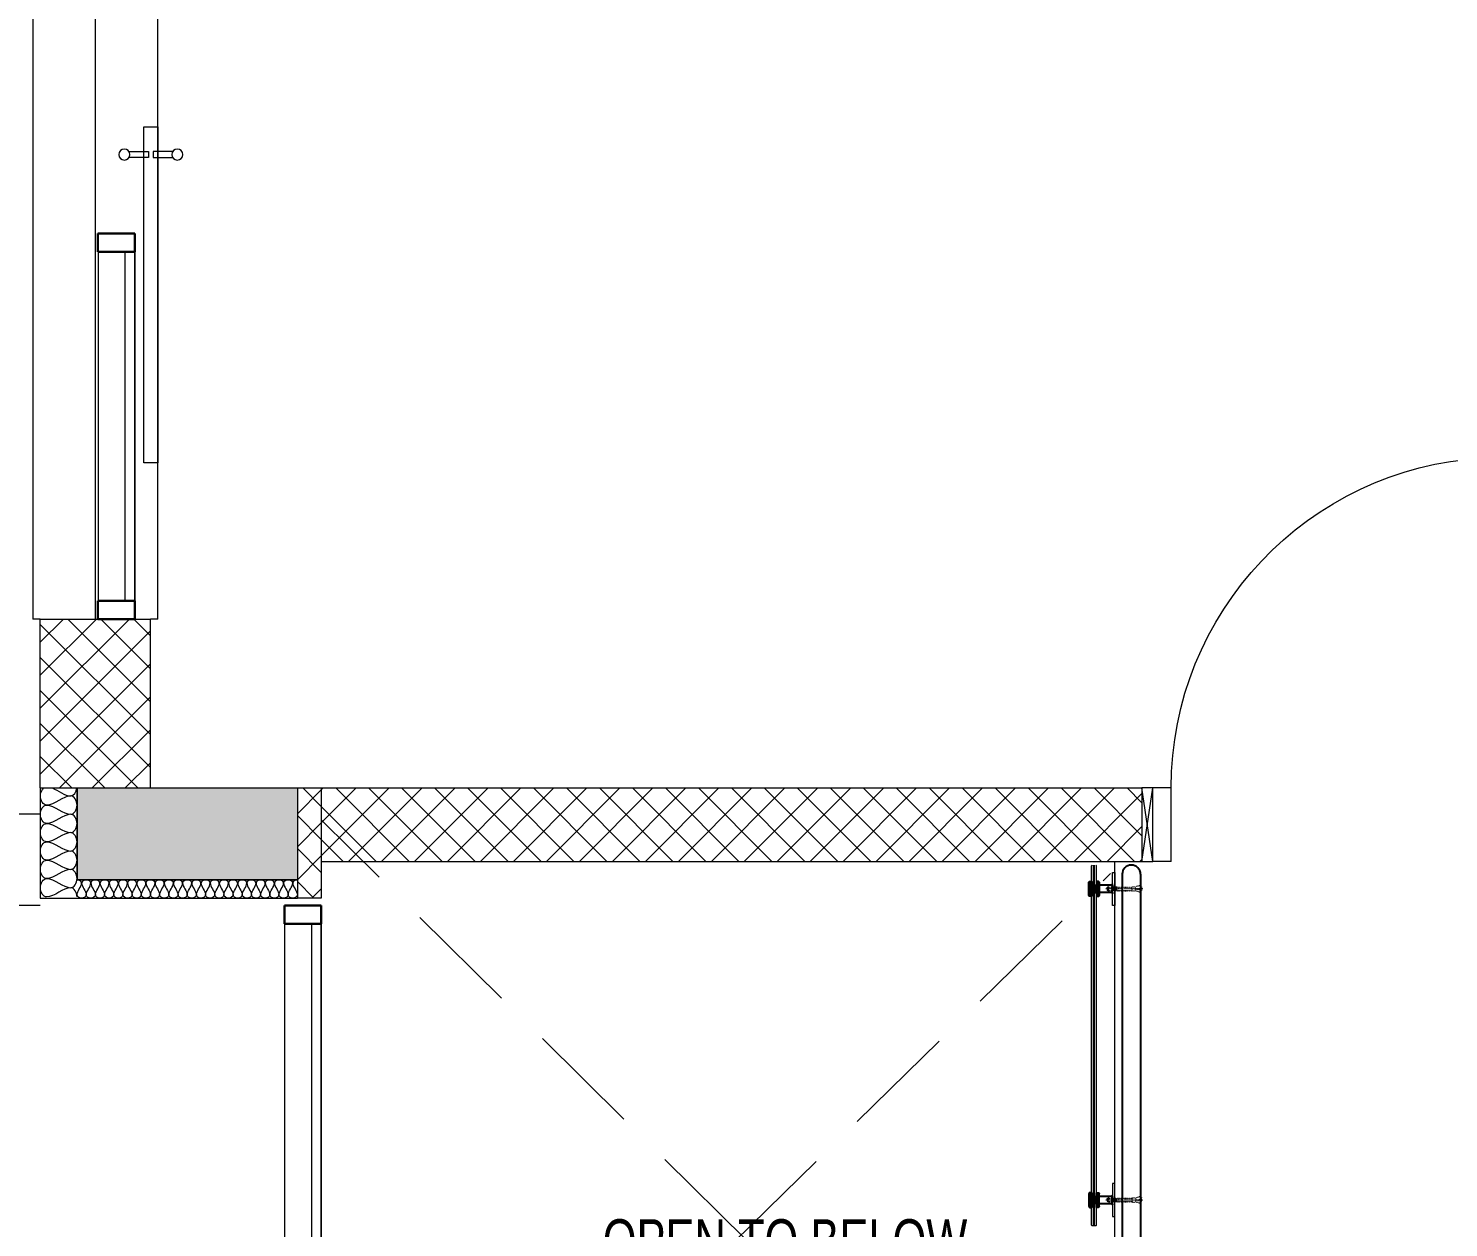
# Model space of a CAD drawing. Header units: millimetres. Extents: x -18512 to 101824, y -95768 to 52898.
# Drawn here: x 55536 to 59404, y -82685 to -79419 of the extents above; entities that cross this region are included whole.
import ezdxf

# ---------------------------------------------------------------- set-up
doc = ezdxf.new("R2010")
doc.units = ezdxf.units.MM
doc.header["$LTSCALE"] = 25
doc.linetypes.add('HIDDEN', pattern=[0.375, 0.25, -0.125])
doc.linetypes.add('STYLE_05', pattern=[0.20828, 0.069425, -0.138855])
doc.layers.get('0').update_dxf_attribs({"color": 254, "lineweight": 0})
for name, color, linetype, lineweight in [('A-ANNO-TEXT', 2, 'Continuous', 9), ('A-DETL-INSL', 8, 'Continuous', 9), ('A-DETL-MBND', 5, 'HIDDEN', 9), ('A-DOOR', 31, 'Continuous', 18), ('A-FLOR-OTLN', 6, 'Continuous', 18), ('A-GLAZ', 6, 'Continuous', 9), ('A-GLAZ-CWMG', 51, 'Continuous', 9), ('A-WOODEN DOOR FRAM', 9, 'Continuous', 9), ('I-WALL', 2, 'Continuous', 9), ('S-COLS', 6, 'Continuous', 9)]:
    doc.layers.add(name, color=color, linetype=linetype, lineweight=lineweight)
for name, color, linetype in [('A-WALL', 50, 'Continuous'), ('ADT-3', 7, 'Continuous'), ('AL SAFA', 1, 'Continuous'), ('AR WALL HATCH', 8, 'Continuous'), ('LMI-1', 3, 'Continuous'), ('SGF GLASS', 152, 'Continuous')]:
    doc.layers.add(name, color=color, linetype=linetype)
doc.styles.add('Arial Narrow_3', font='fi_9001f.ttf', dxfattribs={"width": 0.75, "height": 117.993921})
pattern_1 = [(45, (59229.075, -128347.31), (-44.90128, 44.90128), []), (135, (59229.075, -128347.31), (-44.90128, -44.90128), [])]
pattern_2 = [(135, (124341.9079, -153688.5155), (-0.449012806, -0.449012806), []), (225, (124341.9079, -153688.5155), (0.449012806, -0.449012806), [])]
pattern_3 = [(135, (124336.9079, -153688.5155), (-0.449012806, -0.449012806), []), (225, (124336.9079, -153688.5155), (0.449012806, -0.449012806), [])]

# ---------------------------------------------------------------- blocks, each defined once
blk = doc.blocks.new('System Panel - Glazed-8419539-FIRST FLOOR PLAN')
at = {"layer": 'A-GLAZ', "lineweight": 18}
for p, q in [((475, 49.5), (-475, 49.5)), ((-475, 49.5), (-475, 24.5)), ((475, 24.5), (475, 49.5)), ((-475, 24.5), (475, 24.5))]:
    blk.add_line(p, q, dxfattribs=at)
blk = doc.blocks.new('Q  CurtainWall sliding door - GD03-8419540-FIRST FLOOR PLAN')
at = {"layer": 'A-DOOR'}
for p, q in [((276.7, -34.7), (276.7, -88)), ((292.7, -88), (292.7, -34.7)), ((1124.1, -75), (209.7, -75)), ((209.7, -75), (209.7, -113)), ((1124.1, -113), (1124.1, -75)), ((209.7, -113), (1124.1, -113)), ((276.7, -88), (292.7, -88)), ((276.7, -153.3), (276.7, -100)), ((276.7, -100), (292.7, -100)), ((292.7, -100), (292.7, -153.3))]:
    blk.add_line(p, q, dxfattribs=at)
for centre in [(284.7, -22), (284.7, -166)]:
    blk.add_circle(centre, 15, dxfattribs=at)
blk = doc.blocks.new('Rectangular Mullion - 50 x 100mm-8828630-FIRST FLOOR PLAN')
at = {"layer": 'A-GLAZ-CWMG'}
for p, q in [((-3503.9, -20234.3), (-3503.9, -19284.3)), ((-3403.9, -20234.3), (-3403.9, -19284.3))]:
    blk.add_line(p, q, dxfattribs=at)
blk = doc.blocks.new('Rectangular Mullion - 50 x 100mm-7747785-FIRST FLOOR PLAN')
at = {"layer": 'A-GLAZ-CWMG', "lineweight": 30}
for p, q in [((0, 50), (-50, 50)), ((-50, 50), (-50, -50)), ((0, -50), (0, 50)), ((-50, -50), (0, -50))]:
    blk.add_line(p, q, dxfattribs=at)
blk = doc.blocks.new('Rectangular Mullion - 50 x 100mm-5950993-FIRST FLOOR PLAN')
at = {"layer": 'A-GLAZ-CWMG', "lineweight": 30}
for p, q in [((-25, 50), (25, 50)), ((-25, -50), (-25, 50)), ((25, 50), (25, -50)), ((25, -50), (-25, -50))]:
    blk.add_line(p, q, dxfattribs=at)
blk = doc.blocks.new('E  Naga_Single-Panel2 - NAGA-Bedroom Door _WD05_-8233352-FIRST FLOOR PLAN')
at = {"layer": 'A-DOOR', "lineweight": 18}
for p, q in [((-450, 100), (-500, 100)), ((-450, 100), (-450, -100)), ((500, 100), (450, 100)), ((450, 100), (450, -100)), ((450, -100), (450, 100)), ((-450, -100), (-500, -100)), ((399, -1000.2), (399, -100)), ((399, -100), (450, -100)), ((450, -100), (450, -1000.2)), ((450, -100), (500, -100)), ((450, -1000.2), (399, -1000.2))]:
    blk.add_line(p, q, dxfattribs=at)
at = {"layer": 'A-DOOR'}
blk.add_arc((450, -100), 900, 180, 266.7515, dxfattribs=at)
blk = doc.blocks.new('System Panel - Glazed-9023344-FIRST FLOOR PLAN')
at = {"layer": 'A-GLAZ', "lineweight": 18}
for p, q in [((850, 49.5), (-850, 49.5)), ((-850, 49.5), (-850, 24.5)), ((850, 24.5), (850, 49.5)), ((-850, 24.5), (850, 24.5))]:
    blk.add_line(p, q, dxfattribs=at)
blk = doc.blocks.new('Rectangular Mullion - 50 x 100mm-9023345-FIRST FLOOR PLAN')
at = {"layer": 'A-GLAZ-CWMG', "lineweight": 30}
for p, q in [((-50, 50), (0, 50)), ((-50, -50), (-50, 50)), ((0, 50), (0, -50)), ((0, -50), (-50, -50))]:
    blk.add_line(p, q, dxfattribs=at)
blk = doc.blocks.new('Rectangular Mullion - 50 x 100mm-8757041-FIRST FLOOR PLAN')
at = {"layer": 'A-GLAZ-CWMG'}
for p, q in [((-2995.9, -18404.3), (-2995.9, -16704.3)), ((-2895.9, -16704.3), (-2895.9, -18404.3))]:
    blk.add_line(p, q, dxfattribs=at)
blk = doc.blocks.new('A1')
at = {"color": 8, "linetype": 'STYLE_05', "ltscale": 0.5}
for p, q in [((2850, 745), (2864, 693)), ((2850, 745), (2878, 745)), ((2910, 754), (2861, 754)), ((2861, 754), (2863, 745)), ((2883, 708), (2878, 745)), ((2885, 766), (2885, 393)), ((2887, 708), (2893, 745)), ((2920, 745), (2893, 745)), ((2920, 745), (2906, 693)), ((2910, 754), (2907, 745)), ((2864, 693), (2906, 693)), ((2864, 661), (2864, 693)), ((2864, 661), (2906, 661)), ((2867, 505), (2867, 661)), ((2870, 505), (2870, 661)), ((2901, 505), (2901, 661)), ((2903, 505), (2903, 661)), ((2906, 661), (2906, 693)), ((2848, 456), (2848, 463)), ((2848, 463), (2923, 463)), ((2848, 463), (2848, 463)), ((2848, 463), (2885, 463)), ((2848, 456), (2923, 456)), ((2853, 452), (2853, 424)), ((2861, 455), (2908, 455)), ((2867, 458), (2867, 461)), ((2872, 505), (2868, 501)), ((2903, 505), (2868, 501)), ((2868, 501), (2871, 505)), ((2868, 501), (2872, 498)), ((2872, 498), (2868, 501)), ((2872, 498), (2868, 493)), ((2868, 493), (2872, 498)), ((2904, 496), (2868, 493)), ((2868, 493), (2871, 490)), ((2871, 490), (2868, 493)), ((2871, 490), (2868, 485)), ((2868, 485), (2871, 490)), ((2903, 488), (2868, 485)), ((2868, 485), (2872, 482)), ((2872, 482), (2868, 485)), ((2872, 482), (2868, 477)), ((2868, 477), (2872, 482)), ((2904, 480), (2868, 477)), ((2868, 477), (2871, 473)), ((2871, 473), (2868, 477)), ((2871, 473), (2868, 469)), ((2868, 469), (2871, 473)), ((2904, 472), (2868, 469)), ((2868, 469), (2871, 465)), ((2871, 465), (2868, 469)), ((2868, 425), (2868, 452)), ((2902, 505), (2869, 505)), ((2870, 505), (2870, 507)), ((2871, 505), (2870, 505)), ((2900, 501), (2871, 498)), ((2900, 492), (2871, 489)), ((2900, 485), (2871, 482)), ((2900, 476), (2871, 473)), ((2900, 468), (2871, 465)), ((2885, 467), (2871, 465)), ((2903, 496), (2885, 495)), ((2885, 495), (2885, 483)), ((2885, 483), (2900, 485)), ((2903, 472), (2885, 471)), ((2885, 471), (2885, 463)), ((2885, 463), (2885, 467)), ((2885, 463), (2923, 463)), ((2903, 505), (2900, 501)), ((2903, 504), (2900, 501)), ((2900, 501), (2904, 496)), ((2900, 501), (2903, 496)), ((2904, 496), (2900, 492)), ((2900, 492), (2904, 488)), ((2903, 488), (2900, 484)), ((2900, 485), (2900, 484)), ((2900, 484), (2904, 480)), ((2900, 484), (2903, 480)), ((2904, 480), (2900, 476)), ((2904, 480), (2900, 476)), ((2900, 476), (2904, 472)), ((2900, 476), (2903, 472)), ((2904, 472), (2900, 468)), ((2900, 468), (2904, 465)), ((2900, 425), (2900, 452)), ((2903, 507), (2903, 505)), ((2903, 496), (2904, 496)), ((2904, 496), (2903, 496)), ((2903, 480), (2904, 480)), ((2904, 496), (2904, 496)), ((2904, 458), (2904, 461)), ((2917, 452), (2917, 425)), ((2923, 456), (2923, 463)), ((2861, 422), (2908, 422)), ((2887, 422), (2868, 420)), ((2869, 422), (2868, 419)), ((2868, 419), (2871, 416)), ((2871, 416), (2868, 412)), ((2904, 415), (2868, 411)), ((2868, 412), (2872, 408)), ((2900, 419), (2871, 416)), ((2900, 411), (2871, 408)), ((2871, 408), (2900, 408)), ((2902, 422), (2900, 419)), ((2900, 419), (2904, 415)), ((2904, 415), (2900, 412)), ((2900, 412), (2901, 410)), ((2901, 410), (2900, 408))]:
    blk.add_line(p, q, dxfattribs=at)
for centre, major_axis, start_param, end_param in [((2885, 703), (-3.85, 3.85), 5.871021, 11.436058), ((2861, 446), (-6.93, 6.93), 5.370026, 6.323459), ((2861, 446), (-6.93, 6.93), 5.370026, 6.323459), ((2861, 446), (-6.93, 6.93), 4.669335, 6.323459), ((2861, 446), (-6.93, 6.93), 4.669335, 5.370026), ((2861, 446), (-6.93, 6.93), 4.669335, 5.370026), ((2884, 411), (-31.8, -31.8), 3.563644, 4.30536), ((2884, 411), (-31.8, 31.8), 5.559758, 5.876157), ((2884, 411), (-31.8, 31.8), 5.559758, 5.876157), ((2884, 411), (-31.8, -31.8), 3.912085, 3.979139), ((2884, 411), (-31.8, -31.8), 3.912085, 3.979139), ((2884, 411), (-31.8, 31.8), 5.549936, 5.559758), ((2884, 411), (-31.8, 31.8), 5.549936, 5.559758), ((2884, 411), (-31.8, -31.8), 3.86502, 3.912085), ((2884, 411), (-31.8, -31.8), 3.86502, 3.912085), ((2884, 411), (-31.8, -31.8), 3.774027, 3.86502), ((2884, 411), (-31.8, -31.8), 3.774027, 3.86502), ((2884, 411), (-31.8, 31.8), 5.13444, 5.344823), ((2884, 411), (-31.8, 31.8), 5.13444, 5.344823), ((2909, 443), (-9.06, -9.06), 3.227804, 4.616951), ((2909, 443), (-9.06, -9.06), 4.349401, 4.616951), ((2909, 443), (-9.06, -9.06), 4.349401, 4.616951), ((2909, 443), (-9.06, -9.06), 4.038843, 4.349401), ((2909, 443), (-9.06, -9.06), 4.038843, 4.349401), ((2909, 443), (-9.06, -9.06), 3.403765, 4.038843), ((2909, 443), (-9.06, -9.06), 3.403765, 4.038843), ((2909, 443), (-9.06, -9.06), 3.227804, 3.403765), ((2909, 443), (-9.06, -9.06), 3.227804, 3.403765), ((2861, 432), (-7.76, -7.76), 0.066292, 1.500005), ((2861, 432), (-7.76, 7.76), 1.637088, 2.419613), ((2861, 432), (-7.76, 7.76), 1.637088, 2.419613), ((2861, 432), (-7.76, -7.76), 0.848817, 1.500005), ((2861, 432), (-7.76, -7.76), 0.848817, 1.500005), ((2883, 468), (-33.2, -33.2), 0.44564, 1.1552), ((2883, 468), (-33.2, 33.2), 2.016436, 2.327569), ((2883, 468), (-33.2, 33.2), 2.016436, 2.327569), ((2883, 468), (-33.2, 33.2), 2.327569, 2.38482), ((2883, 468), (-33.2, 33.2), 2.327569, 2.38482), ((2883, 468), (-33.2, 33.2), 2.391283, 2.725996), ((2883, 468), (-33.2, 33.2), 2.391283, 2.725996), ((2883, 468), (-33.2, -33.2), 0.814024, 0.820486), ((2883, 468), (-33.2, -33.2), 0.814024, 0.820486), ((2908, 434), (-8.73, -8.73), 0.079101, 1.531694), ((2908, 434), (-8.73, 8.73), 1.649898, 2.269819), ((2908, 434), (-8.73, 8.73), 1.649898, 2.269819), ((2908, 434), (-8.73, -8.73), 0.699022, 1.531694), ((2908, 434), (-8.73, -8.73), 0.699022, 1.531694)]:
    blk.add_ellipse(centre, major_axis=major_axis, ratio=1, start_param=start_param, end_param=end_param, dxfattribs=at)
blk = doc.blocks.new('A$C24B90740')
at = {"layer": 'LMI-1', "color": 8, "elevation": 0}
for points in [[(0, 1.9), (2.4, 1.9)], [(0, 0), (2.4, 0)]]:
    blk.add_lwpolyline(points, dxfattribs=at)
at = {"layer": 'LMI-1', "color": 8}
blk.add_arc((2.3, 1, 0), 0.972, 279.1054, 80.8946, dxfattribs=at)
blk = doc.blocks.new('REH')
h = blk.add_hatch()
h.set_pattern_fill('ANSI37', color=8, scale=0.2, angle=90, style=0)
h.set_pattern_definition(pattern_2)
h.paths.add_polyline_path([(138637.4, -14314.4), (138637.4, -14316.4), (138649.9, -14316.4), (138649.9, -14314.4)])
h = blk.add_hatch()
h.set_pattern_fill('ANSI37', color=8, scale=0.2, angle=90, style=0)
h.set_pattern_definition(pattern_2)
h.paths.add_polyline_path([(138637.4, -14329.9), (138637.4, -14331.9), (138653.1, -14331.9), (138653.1, -14330.1), (138653, -14329.9)])
h = blk.add_hatch()
h.set_pattern_fill('ANSI37', color=8, scale=0.2, angle=90, style=0)
h.set_pattern_definition(pattern_2)
h.paths.add_polyline_path([(138649.9, -14316.4), (138647.9, -14316.4), (138647.9, -14322.4), (138649.9, -14322.4)])
h.paths.add_polyline_path([(138647.9, -14322.4), (138647.9, -14323.1), (138649.9, -14323.1), (138649.9, -14322.4)])
h.paths.add_polyline_path([(138649.9, -14323.9), (138649.9, -14323.1), (138647.9, -14323.1), (138647.9, -14323.9)])
h.paths.add_polyline_path([(138649.9, -14323.9), (138647.9, -14323.9), (138647.9, -14329.9), (138649.9, -14329.9)])
h = blk.add_hatch()
h.set_pattern_fill('ANSI37', color=8, scale=0.2, angle=90, style=0)
h.set_pattern_definition(pattern_3)
h.paths.add_polyline_path([(138659.9, -14316.4), (138677.4, -14316.4), (138677.4, -14314.4), (138659.9, -14314.4)])
h = blk.add_hatch()
h.set_pattern_fill('ANSI37', color=8, scale=0.2, angle=90, style=0)
h.set_pattern_definition(pattern_3)
h.paths.add_polyline_path([(138661.2, -14331.9), (138664.4, -14331.9), (138677.4, -14331.9), (138677.4, -14329.9), (138661.2, -14329.9)])
h = blk.add_hatch()
h.set_pattern_fill('ANSI37', color=256, scale=5, angle=90, style=0)
h.set_pattern_definition([(135, (124341.908, -153688.516), (-11.2253202, -11.2253202), []), (225, (124341.908, -153688.516), (11.2253202, -11.2253202), [])])
h.paths.add_polyline_path([(138664.9, -14316.4), (138664.9, -14322.4), (138666.9, -14322.4), (138666.9, -14316.4)])
h.paths.add_polyline_path([(138664.9, -14323.9), (138664.9, -14329.9), (138666.9, -14329.9), (138666.9, -14323.9)])
h.paths.add_polyline_path([(138664.9, -14322.4), (138664.9, -14323.1), (138666.9, -14323.1), (138666.9, -14322.4)])
h.paths.add_polyline_path([(138664.9, -14323.1), (138664.9, -14323.9), (138666.9, -14323.9), (138666.9, -14323.1)])
h = blk.add_hatch()
h.set_pattern_fill('ANSI37', color=8, scale=0.2, angle=90, style=0)
h.set_pattern_definition(pattern_2)
h.paths.add_polyline_path([(138664.9, -14316.4), (138664.9, -14322.4), (138666.9, -14322.4), (138666.9, -14316.4)])
h.paths.add_polyline_path([(138664.9, -14322.4), (138664.9, -14323.1), (138666.9, -14323.1), (138666.9, -14322.4)])
h.paths.add_polyline_path([(138664.9, -14323.1), (138664.9, -14323.9), (138666.9, -14323.9), (138666.9, -14323.1)])
h.paths.add_polyline_path([(138664.9, -14323.9), (138664.9, -14329.9), (138666.9, -14329.9), (138666.9, -14323.9)])
at = {"layer": 'LMI-1'}
h = blk.add_hatch(dxfattribs=at)
h.set_pattern_fill('ANSI31', color=8, angle=180, style=0)
h.set_pattern_definition([(225, (124341.908, -153688.5155), (2.24506403, -2.24506403), [])])
h.paths.add_polyline_path([(138639.4, -14309.4, 0.414214), (138637.4, -14311.4), (138637.4, -14314.4), (138649.9, -14314.4), (138649.9, -14316.4), (138652.9, -14316.4), (138652.2, -14315.6), (138653.3, -14314.4), (138652.3, -14313.2), (138661.5, -14313.2), (138662.3, -14314.4), (138662.3, -14314.4), (138661.2, -14315.3), (138662, -14316.4), (138664.9, -14316.4), (138664.9, -14314.4), (138677.4, -14314.4), (138677.4, -14311.4, 0.414214), (138675.4, -14309.4)])
h.paths.add_polyline_path([(138662.2, -14318.9), (138661.1, -14319.9), (138662.1, -14321.1), (138661.1, -14322.1), (138661.3, -14322.4), (138664.9, -14322.4), (138664.9, -14316.4), (138662, -14316.4), (138662.2, -14316.6), (138661.2, -14317.5)])
h.paths.add_polyline_path([(138662.1, -14325.5), (138661.1, -14326.5), (138662.1, -14327.8), (138661.1, -14328.7), (138662, -14329.9), (138664.9, -14329.9), (138664.9, -14323.9), (138661.5, -14323.9), (138661.1, -14324.3)])
h.paths.add_polyline_path([(138652.1, -14326.7), (138653.2, -14325.6), (138652.1, -14324.5), (138652.7, -14323.9), (138649.9, -14323.9), (138649.9, -14329.9), (138653, -14329.9), (138652.1, -14328.9), (138653.2, -14327.8)])
h.paths.add_polyline_path([(138649.9, -14322.4), (138652.2, -14322.4), (138652.1, -14322.3), (138653.1, -14321.2), (138652.1, -14320.1), (138653.2, -14318.9), (138652.2, -14317.8), (138653.2, -14316.7), (138652.9, -14316.4), (138649.9, -14316.4)])
h = blk.add_hatch(dxfattribs=at)
h.set_pattern_fill('ANSI31', color=8, angle=180, style=0)
h.set_pattern_definition([(225, (124341.908, -153583.2378), (2.24506403, -2.24506403), [])])
h.paths.add_polyline_path([(138675.4, -14336.9, 0.414214), (138677.4, -14334.9), (138677.4, -14331.9), (138637.4, -14331.9), (138637.4, -14334.9, 0.414214), (138639.4, -14336.9)])
for p, q in [((138637.4, -14314.4, 0), (138637.4, -14316.4, 0)), ((138677.4, -14331.9, 0), (138677.4, -14329.9, 0))]:
    blk.add_line(p, q)
at = {"color": 1}
for p, q in [((138649.9, -14316.4, 0), (138649.9, -14329.9)), ((138664.9, -14329.9, 0), (138664.9, -14316.4, 0))]:
    blk.add_line(p, q, dxfattribs=at)
at = {"color": 8, "linetype": 'Continuous'}
for p, q in [((138663.8, -14331.9, 0), (138650.6, -14331.9, 0)), ((138664.4, -14331.9, 0), (138651.2, -14331.9, 0))]:
    blk.add_line(p, q, dxfattribs=at)
at = {"color": 8, "elevation": 0}
for points in [[(138649.9, -14316.4), (138649.9, -14314.4), (138637.4, -14314.4), (138637.4, -14316.4)], [(138677.4, -14316.4), (138677.4, -14314.4), (138664.9, -14314.4), (138664.9, -14316.4)]]:
    blk.add_lwpolyline(points, dxfattribs=at)
at = {"layer": 'A-WALL', "color": 84, "ltscale": 0.1, "elevation": 0}
for points in [[(138637.4, -14316.4), (138637.4, -14314.4), (138649.9, -14314.4), (138649.9, -14316.4)], [(138637.4, -14331.9), (138637.4, -14329.9), (138653.1, -14329.9), (138653.1, -14331.9)], [(138647.9, -14329.9), (138647.9, -14316.4), (138649.9, -14316.4), (138649.9, -14329.9)], [(138661.2, -14331.9), (138661.2, -14329.9), (138677.4, -14329.9), (138677.4, -14331.9)], [(138664.9, -14316.4), (138664.9, -14314.4), (138677.4, -14314.4), (138677.4, -14316.4)], [(138664.9, -14329.9), (138664.9, -14316.4), (138666.9, -14316.4), (138666.9, -14329.9)]]:
    blk.add_lwpolyline(points, close=True, dxfattribs=at)
at = {"layer": 'ADT-3', "color": 8}
for p, q in [((138653.2, -14318.9, 0), (138652.1, -14320.1, 0)), ((138652.1, -14320.1, 0), (138653.1, -14321.2, 0)), ((138652.1, -14320.1, 0), (138662.1, -14321.1, 0)), ((138653.1, -14321.2, 0), (138652.1, -14322.3, 0)), ((138652.1, -14322.3, 0), (138653.2, -14323.4, 0)), ((138652.1, -14322.3, 0), (138662.1, -14323.3, 0)), ((138653.1, -14323.4, 0), (138652.1, -14324.5, 0)), ((138652.1, -14324.5, 0), (138653.2, -14325.6, 0)), ((138652.1, -14324.5, 0), (138662.1, -14325.5, 0)), ((138653.1, -14325.6, 0), (138652.1, -14326.7, 0)), ((138652.1, -14326.7, 0), (138653.2, -14327.9, 0)), ((138652.1, -14326.7, 0), (138662.1, -14327.8, 0)), ((138653.1, -14327.9, 0), (138652.1, -14328.9, 0)), ((138652.1, -14328.9, 0), (138653.1, -14330.1, 0)), ((138652.1, -14328.9, 0), (138661.4, -14329.9, 0)), ((138653.3, -14314.4, 0), (138652.2, -14315.6, 0)), ((138652.2, -14315.6, 0), (138662.2, -14316.6, 0)), ((138652.2, -14315.6, 0), (138653.2, -14316.7, 0)), ((138653.2, -14316.7, 0), (138652.2, -14317.8, 0)), ((138652.2, -14317.8, 0), (138653.2, -14318.9, 0)), ((138652.2, -14317.8, 0), (138662.2, -14318.9, 0)), ((138652.3, -14313.2, 0), (138662.2, -14314.4, 0)), ((138652.3, -14313.2, 0), (138653.3, -14314.4, 0)), ((138652.3, -14313.2, 0), (138661.5, -14313.2, 0)), ((138653.1, -14321.2, 0), (138661.1, -14322.1, 0)), ((138653.1, -14323.4, 0), (138661.1, -14324.3, 0)), ((138653.1, -14323.4, 0), (138661.1, -14324.3, 0)), ((138653.1, -14325.6, 0), (138661.1, -14326.5, 0)), ((138653.1, -14325.6, 0), (138661.1, -14326.5, 0)), ((138653.1, -14327.9, 0), (138661.1, -14328.7, 0)), ((138653.1, -14330.1, 0), (138661.1, -14330.9, 0)), ((138653.2, -14314.5, 0), (138661.2, -14315.3, 0)), ((138653.2, -14316.7, 0), (138661.2, -14317.5, 0)), ((138653.2, -14319, 0), (138661.1, -14319.9, 0)), ((138653.3, -14330.1, 0), (138661.2, -14330.9, 0)), ((138662.2, -14318.9, 0), (138661.1, -14319.9, 0)), ((138661.1, -14319.9, 0), (138662.1, -14321.1, 0)), ((138662.1, -14321.1, 0), (138661.1, -14322.1, 0)), ((138661.1, -14322.1, 0), (138662.1, -14323.3, 0)), ((138662.1, -14323.3, 0), (138661.1, -14324.3, 0)), ((138662.1, -14323.3, 0), (138661.1, -14324.3, 0)), ((138661.1, -14324.3, 0), (138662.1, -14325.5, 0)), ((138662.1, -14325.5, 0), (138661.1, -14326.5, 0)), ((138662.1, -14325.5, 0), (138661.1, -14326.5, 0)), ((138661.1, -14326.5, 0), (138662.1, -14327.8, 0)), ((138662.1, -14327.8, 0), (138661.1, -14328.7, 0)), ((138661.1, -14328.7, 0), (138662, -14329.9, 0)), ((138662.3, -14314.4, 0), (138661.2, -14315.3, 0)), ((138661.2, -14315.3, 0), (138662.2, -14316.6, 0)), ((138662.2, -14316.6, 0), (138661.2, -14317.5, 0)), ((138661.2, -14317.5, 0), (138662.2, -14318.9, 0)), ((138661.5, -14313.2, 0), (138662.3, -14314.4, 0))]:
    blk.add_line(p, q, dxfattribs=at)
at = {"layer": 'LMI-1', "color": 1}
for p, q in [((138675.4, -14309.4), (138639.4, -14309.4)), ((138649.9, -14314.4), (138637.4, -14314.4))]:
    blk.add_line(p, q, dxfattribs=at)
at = {"layer": 'LMI-1', "color": 8}
for p, q in [((138653, -14329.9, 0), (138637.4, -14329.9, 0)), ((138637.4, -14331.9, 0), (138637.4, -14329.9, 0)), ((138637.4, -14329.9, 0), (138653, -14329.9, 0)), ((138677.4, -14331.9, 0), (138637.4, -14331.9, 0)), ((138677.4, -14331.9, 0), (138637.4, -14331.9, 0)), ((138642.8, -14331.9, 0), (138642.7, -14331.8, 0)), ((138646.9, -14329.9, 0), (138649.9, -14329.9, 0)), ((138653.1, -14329.9, 0), (138653.1, -14331.9, 0)), ((138661.2, -14330.9, 0), (138661.2, -14331.9, 0)), ((138677.4, -14329.9, 0), (138662, -14329.9, 0)), ((138665.4, -14329.9, 0), (138677.4, -14329.9, 0))]:
    blk.add_line(p, q, dxfattribs=at)
at = {"layer": 'LMI-1', "color": 1, "elevation": 0}
for points in [[(138637.4, -14314.4), (138637.4, -14311.4, -0.414214), (138639.4, -14309.4)], [(138675.4, -14309.4, -0.414214), (138677.4, -14311.4), (138677.4, -14314.4), (138665.4, -14314.4)]]:
    blk.add_lwpolyline(points, format="xyb", dxfattribs=at)
blk.add_lwpolyline([(138677.4, -14334.9), (138677.4, -14331.9), (138637.4, -14331.9), (138637.4, -14334.9, 0.414214), (138639.4, -14336.9), (138675.4, -14336.9, 0.414214)], format="xyb", close=True, dxfattribs=at)
at = {"layer": 'LMI-1', "color": 8, "elevation": 0}
for points in [[(138641.7, -14336.9), (138641.7, -14334.5)], [(138643.6, -14336.9), (138643.6, -14334.5)], [(138661.2, -14330.9), (138661.2, -14331.9)], [(138666, -14336.9), (138666, -14334.5)], [(138667.9, -14336.9), (138667.9, -14334.5)]]:
    blk.add_lwpolyline(points, dxfattribs=at)
at = {"layer": 'LMI-1', "color": 8}
blk.add_arc((138642.6, -14334.6, 0), 0.972, 9.1054, 170.8946, dxfattribs=at)
at = {"layer": 'LMI-1', "color": 8, "extrusion": (0, 0, -1), "xscale": -1, "zscale": -1, "rotation": 270}
for p in [(-138643.6, -14336.9, 0), (-138667.9, -14336.9, 0)]:
    blk.add_blockref('A$C24B90740', p, dxfattribs=at)
blk = doc.blocks.new('DFF')
at = {"layer": 'LMI-1'}
for points in [[(6745, 183870.3), (6745, 183872.9), (6742.7, 183870.3)], [(6745, 183870.3), (6745, 183867.7), (6742.7, 183870.3)], [(6745, 183850.3), (6745, 183852.9), (6742.7, 183850.3)], [(6745, 183850.3), (6745, 183847.7), (6742.7, 183850.3)]]:
    blk.add_hatch(color=8, dxfattribs=at).paths.add_polyline_path(points)
at = {"color": 3, "elevation": 0}
blk.add_lwpolyline([(6751, 183905.3), (6745, 183905.3), (6745, 183815.3), (6751, 183815.3), (6751, 183905.3)], close=True, dxfattribs=at)
at = {"layer": 'LMI-1', "color": 3}
for p, q in [((6745, 183870.3, 0), (6708, 183870.3, 0)), ((6745.1, 183850.3, 0), (6708, 183850.3, 0))]:
    blk.add_line(p, q, dxfattribs=at)
at = {"layer": 'LMI-1', "color": 8, "elevation": 0}
for points in [[(6745, 183870.3), (6745, 183872.9), (6742.7, 183870.3)], [(6745, 183870.3), (6745, 183867.7), (6742.7, 183870.3)], [(6745, 183850.3), (6745, 183852.9), (6742.7, 183850.3)], [(6745, 183850.3), (6745, 183847.7), (6742.7, 183850.3)]]:
    blk.add_lwpolyline(points, close=True, dxfattribs=at)
at = {"rotation": 270}
blk.add_blockref('REH', (21017.4, 322517.8), dxfattribs=at)
at = {"xscale": 0.2702702702954411, "yscale": 0.2702702702954411, "zscale": 0.2702702702954411, "rotation": 270}
blk.add_blockref('A1', (6619.8, 184640.1, 0), dxfattribs=at)

msp = doc.modelspace()

# ---------------------------------------------------------------- hatches: boundary and pattern name
at = {"layer": 'AR WALL HATCH', "lineweight": 5}
h = msp.add_hatch(dxfattribs=at)
h.set_pattern_fill('ANSI37', color=256, scale=20, style=0)
h.set_pattern_definition(pattern_1)
h.paths.add_polyline_path([(55568.1, -81027.4), (55868.1, -81027.4), (55868.1, -81487.4), (55568.1, -81487.4), (55568.1, -81303.8)], flags=0)
h.paths.add_polyline_path([(55568.1, -76472.4), (55868.1, -76472.4), (55868.1, -76927.4), (55568.1, -76927.4)])
h = msp.add_hatch(dxfattribs=at)
h.set_pattern_fill('ANSI37', color=256, scale=20, style=0)
h.set_pattern_definition(pattern_1)
h.paths.add_polyline_path([(56268.1, -81787.4), (56268.1, -81487.4), (56333.3, -81487.4), (56333.3, -81787.4)])
h = msp.add_hatch(dxfattribs=at)
h.set_pattern_fill('ANSI37', color=256, scale=20, style=0)
h.set_pattern_definition(pattern_1)
h.paths.add_polyline_path([(58568.1, -81687.4), (56333.3, -81687.4), (56333.3, -81487.4), (58568.1, -81487.4)])
at = {"layer": 'S-COLS', "lineweight": 5}
msp.add_hatch(color=252, dxfattribs=at).paths.add_polyline_path([(56268.1, -81487.4), (56268.1, -81737.4), (55668.1, -81737.4), (55668.1, -81487.4), (56224.3, -81487.4)], flags=0)

# ---------------------------------------------------------------- linework, layer by layer
at = {"layer": 'A-DETL-INSL', "color": 1}
msp.add_lwpolyline([(55568.1, -81487.4), (55568.1, -81787.4), (56268.1, -81787.4)], dxfattribs=at)
at = {"layer": 'A-DETL-INSL'}
msp.add_open_spline([(55584.8, -81534.1), (55577, -81534.1), (55562.1, -81513), (55572.3, -81491.9), (55577.5, -81487.4)], degree=3, knots=[0, 0, 0, 0, 1.414214, 2.387864, 2.387864, 2.387864, 2.387864], dxfattribs=at)
for points in [[(55600.1, -81487.4), (55617.3, -81494.1), (55633.8, -81509.1), (55651.5, -81509.1)], [(55651.5, -81509.1), (55658.6, -81509.1), (55666.5, -81498.2), (55667.9, -81487.4)], [(55584.8, -81584.1), (55577, -81584.1), (55559.3, -81559.1), (55577, -81534.1), (55584.8, -81534.1)], [(55651.5, -81509.1), (55628.6, -81509.1), (55607.7, -81534.1), (55584.8, -81534.1)], [(55584.8, -81534.1), (55607.7, -81534.1), (55628.6, -81559.1), (55651.5, -81559.1)], [(55651.5, -81559.1), (55659.3, -81559.1), (55677, -81534.1), (55659.3, -81509.1), (55651.5, -81509.1)], [(55651.5, -81559.1), (55628.6, -81559.1), (55607.7, -81584.1), (55584.8, -81584.1)], [(55651.5, -81609.1), (55659.3, -81609.1), (55677, -81584.1), (55659.3, -81559.1), (55651.5, -81559.1)], [(55584.8, -81634.1), (55577, -81634.1), (55559.3, -81609.1), (55577, -81584.1), (55584.8, -81584.1)], [(55584.8, -81584.1), (55607.7, -81584.1), (55628.6, -81609.1), (55651.5, -81609.1)], [(55651.5, -81609.1), (55628.6, -81609.1), (55607.7, -81634.1), (55584.8, -81634.1)], [(55651.5, -81659.1), (55659.3, -81659.1), (55677, -81634.1), (55659.3, -81609.1), (55651.5, -81609.1)], [(55584.8, -81684.1), (55577, -81684.1), (55559.3, -81659.1), (55577, -81634.1), (55584.8, -81634.1)], [(55584.8, -81634.1), (55607.7, -81634.1), (55628.6, -81659.1), (55651.5, -81659.1)], [(55584.8, -81734.1), (55577, -81734.1), (55559.3, -81709.1), (55577, -81684.1), (55584.8, -81684.1)], [(55651.5, -81659.1), (55628.6, -81659.1), (55607.7, -81684.1), (55584.8, -81684.1)], [(55584.8, -81684.1), (55607.7, -81684.1), (55628.6, -81709.1), (55651.5, -81709.1)], [(55651.5, -81709.1), (55659.3, -81709.1), (55677, -81684.1), (55659.3, -81659.1), (55651.5, -81659.1)], [(55651.5, -81709.1), (55628.6, -81709.1), (55607.7, -81734.1), (55584.8, -81734.1)], [(55651.5, -81759.1), (55659.3, -81759.1), (55677, -81734.1), (55659.3, -81709.1), (55651.5, -81709.1)], [(55584.8, -81784.1), (55577, -81784.1), (55559.3, -81759.1), (55577, -81734.1), (55584.8, -81734.1)], [(55584.8, -81734.1), (55607.7, -81734.1), (55628.6, -81759.1), (55651.5, -81759.1)], [(55651.5, -81759.1), (55628.6, -81759.1), (55607.7, -81784.1), (55584.8, -81784.1)], [(55668.1, -81784.1), (55668.1, -81772.3), (55659.3, -81759.1), (55651.5, -81759.1)], [(55680.6, -81745.7), (55680.6, -81741.8), (55674, -81737.4), (55668.1, -81737.4)], [(55668.1, -81779), (55668.1, -81767.6), (55680.6, -81757.1), (55680.6, -81745.7)], [(55705.6, -81745.7), (55705.6, -81741.8), (55693.1, -81732.9), (55680.6, -81741.8), (55680.6, -81745.7)], [(55680.6, -81745.7), (55680.6, -81757.1), (55693.1, -81767.6), (55693.1, -81779)], [(55693.1, -81779), (55693.1, -81767.6), (55705.6, -81757.1), (55705.6, -81745.7)], [(55730.6, -81745.7), (55730.6, -81741.8), (55718.1, -81732.9), (55705.6, -81741.8), (55705.6, -81745.7)], [(55705.6, -81745.7), (55705.6, -81757.1), (55718.1, -81767.6), (55718.1, -81779)], [(55718.1, -81779), (55718.1, -81767.6), (55730.6, -81757.1), (55730.6, -81745.7)], [(55755.6, -81745.7), (55755.6, -81741.8), (55743.1, -81732.9), (55730.6, -81741.8), (55730.6, -81745.7)], [(55730.6, -81745.7), (55730.6, -81757.1), (55743.1, -81767.6), (55743.1, -81779)], [(55743.1, -81779), (55743.1, -81767.6), (55755.6, -81757.1), (55755.6, -81745.7)], [(55780.6, -81745.7), (55780.6, -81741.8), (55768.1, -81732.9), (55755.6, -81741.8), (55755.6, -81745.7)], [(55755.6, -81745.7), (55755.6, -81757.1), (55768.1, -81767.6), (55768.1, -81779)], [(55768.1, -81779), (55768.1, -81767.6), (55780.6, -81757.1), (55780.6, -81745.7)], [(55805.6, -81745.7), (55805.6, -81741.8), (55793.1, -81732.9), (55780.6, -81741.8), (55780.6, -81745.7)], [(55780.6, -81745.7), (55780.6, -81757.1), (55793.1, -81767.6), (55793.1, -81779)], [(55793.1, -81779), (55793.1, -81767.6), (55805.6, -81757.1), (55805.6, -81745.7)], [(55830.6, -81745.7), (55830.6, -81741.8), (55818.1, -81732.9), (55805.6, -81741.8), (55805.6, -81745.7)], [(55805.6, -81745.7), (55805.6, -81757.1), (55818.1, -81767.6), (55818.1, -81779)], [(55818.1, -81779), (55818.1, -81767.6), (55830.6, -81757.1), (55830.6, -81745.7)], [(55855.6, -81745.7), (55855.6, -81741.8), (55843.1, -81732.9), (55830.6, -81741.8), (55830.6, -81745.7)], [(55830.6, -81745.7), (55830.6, -81757.1), (55843.1, -81767.6), (55843.1, -81779)], [(55843.1, -81779), (55843.1, -81767.6), (55855.6, -81757.1), (55855.6, -81745.7)], [(55880.6, -81745.7), (55880.6, -81741.8), (55868.1, -81732.9), (55855.6, -81741.8), (55855.6, -81745.7)], [(55855.6, -81745.7), (55855.6, -81757.1), (55868.1, -81767.6), (55868.1, -81779)], [(55868.1, -81779), (55868.1, -81767.6), (55880.6, -81757.1), (55880.6, -81745.7)], [(55905.6, -81745.7), (55905.6, -81741.8), (55893.1, -81732.9), (55880.6, -81741.8), (55880.6, -81745.7)], [(55880.6, -81745.7), (55880.6, -81757.1), (55893.1, -81767.6), (55893.1, -81779)], [(55893.1, -81779), (55893.1, -81767.6), (55905.6, -81757.1), (55905.6, -81745.7)], [(55930.6, -81745.7), (55930.6, -81741.8), (55918.1, -81732.9), (55905.6, -81741.8), (55905.6, -81745.7)], [(55905.6, -81745.7), (55905.6, -81757.1), (55918.1, -81767.6), (55918.1, -81779)], [(55918.1, -81779), (55918.1, -81767.6), (55930.6, -81757.1), (55930.6, -81745.7)], [(55955.6, -81745.7), (55955.6, -81741.8), (55943.1, -81732.9), (55930.6, -81741.8), (55930.6, -81745.7)], [(55930.6, -81745.7), (55930.6, -81757.1), (55943.1, -81767.6), (55943.1, -81779)], [(55943.1, -81779), (55943.1, -81767.6), (55955.6, -81757.1), (55955.6, -81745.7)], [(55980.6, -81745.7), (55980.6, -81741.8), (55968.1, -81732.9), (55955.6, -81741.8), (55955.6, -81745.7)], [(55955.6, -81745.7), (55955.6, -81757.1), (55968.1, -81767.6), (55968.1, -81779)], [(55968.1, -81779), (55968.1, -81767.6), (55980.6, -81757.1), (55980.6, -81745.7)], [(56005.6, -81745.7), (56005.6, -81741.8), (55993.1, -81732.9), (55980.6, -81741.8), (55980.6, -81745.7)], [(55980.6, -81745.7), (55980.6, -81757.1), (55993.1, -81767.6), (55993.1, -81779)], [(55993.1, -81779), (55993.1, -81767.6), (56005.6, -81757.1), (56005.6, -81745.7)], [(56030.6, -81745.7), (56030.6, -81741.8), (56018.1, -81732.9), (56005.6, -81741.8), (56005.6, -81745.7)], [(56005.6, -81745.7), (56005.6, -81757.1), (56018.1, -81767.6), (56018.1, -81779)], [(56018.1, -81779), (56018.1, -81767.6), (56030.6, -81757.1), (56030.6, -81745.7)], [(56055.6, -81745.7), (56055.6, -81741.8), (56043.1, -81732.9), (56030.6, -81741.8), (56030.6, -81745.7)], [(56030.6, -81745.7), (56030.6, -81757.1), (56043.1, -81767.6), (56043.1, -81779)], [(56043.1, -81779), (56043.1, -81767.6), (56055.6, -81757.1), (56055.6, -81745.7)], [(56080.6, -81745.7), (56080.6, -81741.8), (56068.1, -81732.9), (56055.6, -81741.8), (56055.6, -81745.7)], [(56055.6, -81745.7), (56055.6, -81757.1), (56068.1, -81767.6), (56068.1, -81779)], [(56068.1, -81779), (56068.1, -81767.6), (56080.6, -81757.1), (56080.6, -81745.7)], [(56105.6, -81745.7), (56105.6, -81741.8), (56093.1, -81732.9), (56080.6, -81741.8), (56080.6, -81745.7)], [(56080.6, -81745.7), (56080.6, -81757.1), (56093.1, -81767.6), (56093.1, -81779)], [(56093.1, -81779), (56093.1, -81767.6), (56105.6, -81757.1), (56105.6, -81745.7)], [(56130.6, -81745.7), (56130.6, -81741.8), (56118.1, -81732.9), (56105.6, -81741.8), (56105.6, -81745.7)], [(56105.6, -81745.7), (56105.6, -81757.1), (56118.1, -81767.6), (56118.1, -81779)], [(56118.1, -81779), (56118.1, -81767.6), (56130.6, -81757.1), (56130.6, -81745.7)], [(56155.6, -81745.7), (56155.6, -81741.8), (56143.1, -81732.9), (56130.6, -81741.8), (56130.6, -81745.7)], [(56130.6, -81745.7), (56130.6, -81757.1), (56143.1, -81767.6), (56143.1, -81779)], [(56143.1, -81779), (56143.1, -81767.6), (56155.6, -81757.1), (56155.6, -81745.7)], [(56180.6, -81745.7), (56180.6, -81741.8), (56168.1, -81732.9), (56155.6, -81741.8), (56155.6, -81745.7)], [(56155.6, -81745.7), (56155.6, -81757.1), (56168.1, -81767.6), (56168.1, -81779)], [(56168.1, -81779), (56168.1, -81767.6), (56180.6, -81757.1), (56180.6, -81745.7)], [(56205.6, -81745.7), (56205.6, -81741.8), (56193.1, -81732.9), (56180.6, -81741.8), (56180.6, -81745.7)], [(56180.6, -81745.7), (56180.6, -81757.1), (56193.1, -81767.6), (56193.1, -81779)], [(56193.1, -81779), (56193.1, -81767.6), (56205.6, -81757.1), (56205.6, -81745.7)], [(56230.6, -81745.7), (56230.6, -81741.8), (56218.1, -81732.9), (56205.6, -81741.8), (56205.6, -81745.7)], [(56205.6, -81745.7), (56205.6, -81757.1), (56218.1, -81767.6), (56218.1, -81779)], [(56218.1, -81779), (56218.1, -81767.6), (56230.6, -81757.1), (56230.6, -81745.7)], [(56255.6, -81745.7), (56255.6, -81741.8), (56243.1, -81732.9), (56230.6, -81741.8), (56230.6, -81745.7)], [(56230.6, -81745.7), (56230.6, -81757.1), (56243.1, -81767.6), (56243.1, -81779)], [(56243.1, -81779), (56243.1, -81767.6), (56255.6, -81757.1), (56255.6, -81745.7)], [(56268.1, -81737.4), (56262.3, -81737.4), (56255.6, -81741.8), (56255.6, -81745.7)], [(56255.6, -81745.7), (56255.6, -81757.1), (56268.1, -81767.6), (56268.1, -81779)], [(55693.1, -81779), (55693.1, -81782.9), (55680.6, -81791.8), (55668.1, -81782.9), (55668.1, -81779)], [(55718.1, -81779), (55718.1, -81782.9), (55705.6, -81791.8), (55693.1, -81782.9), (55693.1, -81779)], [(55743.1, -81779), (55743.1, -81782.9), (55730.6, -81791.8), (55718.1, -81782.9), (55718.1, -81779)], [(55768.1, -81779), (55768.1, -81782.9), (55755.6, -81791.8), (55743.1, -81782.9), (55743.1, -81779)], [(55793.1, -81779), (55793.1, -81782.9), (55780.6, -81791.8), (55768.1, -81782.9), (55768.1, -81779)], [(55818.1, -81779), (55818.1, -81782.9), (55805.6, -81791.8), (55793.1, -81782.9), (55793.1, -81779)], [(55843.1, -81779), (55843.1, -81782.9), (55830.6, -81791.8), (55818.1, -81782.9), (55818.1, -81779)], [(55868.1, -81779), (55868.1, -81782.9), (55855.6, -81791.8), (55843.1, -81782.9), (55843.1, -81779)], [(55893.1, -81779), (55893.1, -81782.9), (55880.6, -81791.8), (55868.1, -81782.9), (55868.1, -81779)], [(55918.1, -81779), (55918.1, -81782.9), (55905.6, -81791.8), (55893.1, -81782.9), (55893.1, -81779)], [(55943.1, -81779), (55943.1, -81782.9), (55930.6, -81791.8), (55918.1, -81782.9), (55918.1, -81779)], [(55968.1, -81779), (55968.1, -81782.9), (55955.6, -81791.8), (55943.1, -81782.9), (55943.1, -81779)], [(55993.1, -81779), (55993.1, -81782.9), (55980.6, -81791.8), (55968.1, -81782.9), (55968.1, -81779)], [(56018.1, -81779), (56018.1, -81782.9), (56005.6, -81791.8), (55993.1, -81782.9), (55993.1, -81779)], [(56043.1, -81779), (56043.1, -81782.9), (56030.6, -81791.8), (56018.1, -81782.9), (56018.1, -81779)], [(56068.1, -81779), (56068.1, -81782.9), (56055.6, -81791.8), (56043.1, -81782.9), (56043.1, -81779)], [(56093.1, -81779), (56093.1, -81782.9), (56080.6, -81791.8), (56068.1, -81782.9), (56068.1, -81779)], [(56118.1, -81779), (56118.1, -81782.9), (56105.6, -81791.8), (56093.1, -81782.9), (56093.1, -81779)], [(56143.1, -81779), (56143.1, -81782.9), (56130.6, -81791.8), (56118.1, -81782.9), (56118.1, -81779)], [(56168.1, -81779), (56168.1, -81782.9), (56155.6, -81791.8), (56143.1, -81782.9), (56143.1, -81779)], [(56193.1, -81779), (56193.1, -81782.9), (56180.6, -81791.8), (56168.1, -81782.9), (56168.1, -81779)], [(56218.1, -81779), (56218.1, -81782.9), (56205.6, -81791.8), (56193.1, -81782.9), (56193.1, -81779)], [(56243.1, -81779), (56243.1, -81782.9), (56230.6, -81791.8), (56218.1, -81782.9), (56218.1, -81779)], [(56268.1, -81779), (56268.1, -81782.9), (56255.6, -81791.8), (56243.1, -81782.9), (56243.1, -81779)]]:
    msp.add_open_spline(points, degree=3, dxfattribs=at)
at = {"layer": 'A-DETL-MBND', "ltscale": 50}
for p, q in [((58490.9, -83707.4), (56333.3, -81574)), ((56453.1, -83707.4), (58482.6, -81720.7))]:
    msp.add_line(p, q, dxfattribs=at)
at = {"layer": 'A-FLOR-OTLN'}
for p, q in [((55718.1, -81027.4), (55718.1, -77927.4)), ((54018.1, -81557.4), (55568.1, -81557.4)), ((58494.6, -83727.4), (58494.6, -81687.4)), ((55568.1, -81807.4), (54018.1, -81807.4))]:
    msp.add_line(p, q, dxfattribs=at)
at = {"layer": 'A-WOODEN DOOR FRAM'}
msp.add_lwpolyline([(58598.1, -81487.4), (58568.1, -81487.4), (58568.1, -81687.4), (58598.1, -81687.4)], close=True, dxfattribs=at)
for points in [[(58568.1, -81687.4), (58598.1, -81487.4)], [(58598.1, -81687.4), (58568.1, -81487.4)]]:
    msp.add_lwpolyline(points, dxfattribs=at)
at = {"layer": 'AL SAFA', "color": 1}
for p, q in [((58514.6, -81722.3), (58514.6, -83656.8)), ((58564.6, -81722.3), (58564.6, -83656.8))]:
    msp.add_line(p, q, dxfattribs=at)
msp.add_arc((58539.6, -81722.3), 25, 0, 180, dxfattribs=at)
at = {"layer": 'I-WALL'}
for p, q in [((55548.1, -76927.4), (55548.1, -81027.4)), ((55888.1, -81027.4), (55888.1, -76927.4)), ((55568.1, -81027.4), (55868.1, -81027.4)), ((55568.1, -81487.4), (55568.1, -81027.4)), ((55868.1, -81487.4), (55868.1, -81027.4)), ((55668.1, -81487.4), (55668.1, -81737.4)), ((56268.1, -81487.4), (56268.1, -81787.4)), ((56333.3, -81487.4), (56333.3, -81787.4)), ((58568.1, -81487.4), (58568.1, -81687.4)), ((56333.3, -81687.4), (58568.1, -81687.4)), ((55668.1, -81737.4), (56268.1, -81737.4)), ((56333.3, -81787.4), (56268.1, -81787.4))]:
    msp.add_line(p, q, dxfattribs=at)
at = {"layer": 'I-WALL', "color": 152}
for p, q in [((58431.1, -81699.3), (58433.1, -81697.3)), ((58431.1, -82677.8), (58431.1, -81699.3)), ((58444.6, -81699.3), (58442.6, -81697.3)), ((58444.6, -82677.8), (58444.6, -81699.3)), ((58433.1, -82679.8), (58431.1, -82677.8)), ((58442.6, -82679.8), (58433.1, -82679.8)), ((58442.6, -82679.8), (58444.6, -82677.8))]:
    msp.add_line(p, q, dxfattribs=at)
at = {"layer": 'I-WALL'}
for points in [[(55568.1, -81027.4), (55548.1, -81027.4)], [(55888.1, -81027.4), (55868.1, -81027.4)], [(55568.1, -81487.4), (58568.1, -81487.4)]]:
    msp.add_lwpolyline(points, dxfattribs=at)
at = {"layer": 'S-COLS', "color": 8}
for p, q in [((55668.1, -81737.4), (55668.1, -81487.4)), ((55668.1, -81487.4), (56268.1, -81487.4)), ((56268.1, -81487.4), (56268.1, -81737.4)), ((56268.1, -81737.4), (55668.1, -81737.4))]:
    msp.add_line(p, q, dxfattribs=at)
at = {"layer": 'SGF GLASS', "color": 8, "linetype": 'ByBlock', "ltscale": 0.8}
for p, q in [((58437.1, -82679.8), (58437.1, -81697.3)), ((58437.2, -82679.8), (58437.2, -81697.3)), ((58437.4, -82679.8), (58437.4, -81697.3)), ((58437.6, -82679.8), (58437.6, -81697.3)), ((58437.8, -82679.8), (58437.8, -81697.3)), ((58438, -82679.8), (58438, -81697.3)), ((58438.2, -82679.8), (58438.2, -81697.3)), ((58438.4, -82679.8), (58438.4, -81697.3)), ((58438.6, -82679.8), (58438.6, -81697.3))]:
    msp.add_line(p, q, dxfattribs=at)

# ---------------------------------------------------------------- block references
at = {"xscale": -1, "rotation": 180}
msp.add_blockref('DFF', (51743.6, 102098.1, 0), dxfattribs=at)
msp.add_blockref('DFF', (51743.6, -266470.1, 0))
at = {"layer": 'A-DOOR', "xscale": -1}
for name, p, rotation in [('Q  CurtainWall sliding door - GD03-8419540-FIRST FLOOR PLAN', (55775.1, -79477.4), 90), ('E  Naga_Single-Panel2 - NAGA-Bedroom Door _WD05_-8233352-FIRST FLOOR PLAN', (59098.1, -81587.4), 180)]:
    msp.add_blockref(name, p, dxfattribs=dict(at, rotation=rotation))
at = {"layer": 'A-GLAZ', "xscale": -1, "rotation": 270}
for name, p in [('System Panel - Glazed-8419539-FIRST FLOOR PLAN', (55775.1, -80502.4)), ('System Panel - Glazed-9023344-FIRST FLOOR PLAN', (56283.1, -82707.4))]:
    msp.add_blockref(name, p, dxfattribs=at)
at = {"layer": 'A-GLAZ-CWMG', "extrusion": (0, 0, -1), "xscale": -1, "rotation": 270}
for name, p in [('Rectangular Mullion - 50 x 100mm-5950993-FIRST FLOOR PLAN', (-55775.1, -80002.4)), ('Rectangular Mullion - 50 x 100mm-9023345-FIRST FLOOR PLAN', (-56283.1, -81807.4))]:
    msp.add_blockref(name, p, dxfattribs=at)
at = {"layer": 'A-GLAZ-CWMG', "xscale": -1}
for name, p, rotation in [('Rectangular Mullion - 50 x 100mm-8828630-FIRST FLOOR PLAN', (59229.1, -100261.6), 180), ('Rectangular Mullion - 50 x 100mm-7747785-FIRST FLOOR PLAN', (55775.1, -81027.4), 90), ('Rectangular Mullion - 50 x 100mm-8757041-FIRST FLOOR PLAN', (59229.1, -100261.6), 180)]:
    msp.add_blockref(name, p, dxfattribs=dict(at, rotation=rotation))

# ---------------------------------------------------------------- texts
at = {"layer": 'A-ANNO-TEXT', "color": 7, "lineweight": 20, "insert": (57099.9, -82781.6), "char_height": 117.994, "width": 995.04, "attachment_point": 7, "line_spacing_factor": 0.968573, "style": 'Arial Narrow_3'}
msp.add_mtext('OPEN TO BELOW', dxfattribs=at)

doc.saveas('drawing.dxf')
